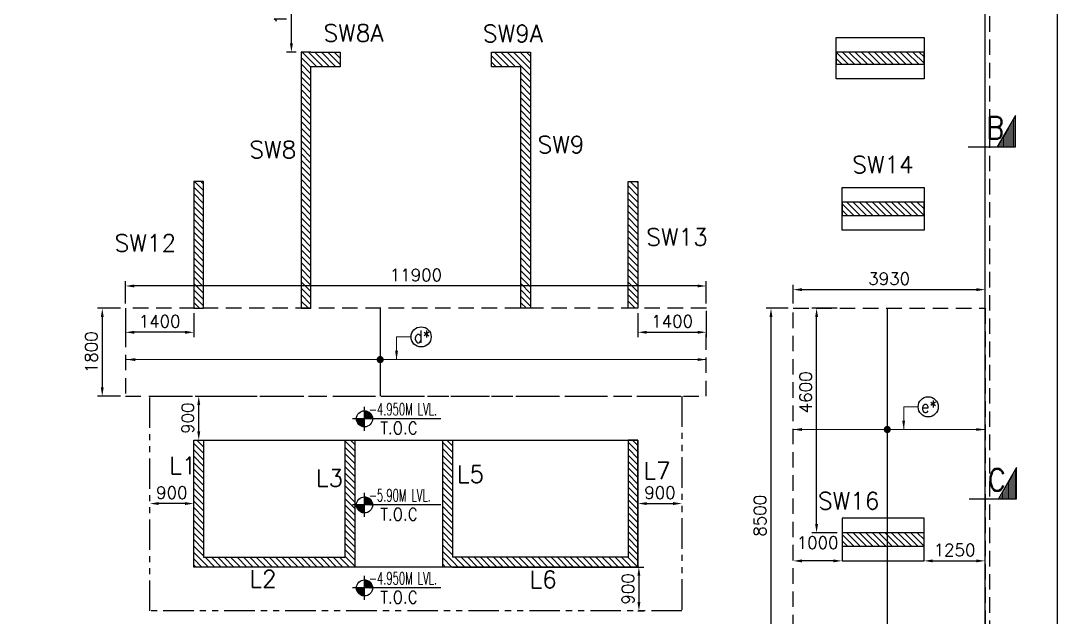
# Model space of a CAD drawing. Extents: x 493682 to 1244665, y -124941 to -2846.
# Drawn here: x 591254 to 612666, y -24920 to -12705 of the extents above; entities that cross this region are included whole.
import ezdxf
from ezdxf.lldxf.tags import DXFTag

# ---------------------------------------------------------------- set-up
doc = ezdxf.new("R2010")
doc.units = 0
doc.header["$MEASUREMENT"] = 0
doc.header["$PDMODE"] = 34
doc.header["$PDSIZE"] = 50
doc.linetypes.add('HIDDEN', pattern=[9.525, 6.35, -3.175])
doc.linetypes.add('PHANTOM4', pattern=[0.625, 0.3125, -0.0625, 0.0625, -0.0625, 0.0625, -0.0625])
for name, color, linetype in [('001 TOP VERTICAL STEEL', 183, 'Continuous'), ('001 Y.DIR', 92, 'Continuous'), ('003 5.875M', 123, 'Continuous'), ('02BEAM TEXT', 3, 'Continuous'), ('04 FOOTING', 2, 'Continuous'), ('04 NORMAL TEXT', 2, 'Continuous'), ('16 SECT-MKD', 1, 'Continuous'), ('16 SECT-NO', 1, 'Continuous'), ('18 COL. TEXT', 1, 'Continuous'), ('19 COLUMN', 1, 'Continuous'), ('21GRID CIRCLE', 5, 'Continuous'), ('22222', 63, 'Continuous'), ('25 hatch', 8, 'Continuous'), ('26 HT (PCC)', 8, 'Continuous'), ('RENF', 2, 'Continuous')]:
    doc.layers.add(name, color=color, linetype=linetype)
doc.styles.add('ROMAND', font='simplex.shx', dxfattribs={"width": 0.85})
doc.styles.add('ROMANS', font='simplex.shx')
tags = doc.linetypes.add('HIDDEN2', pattern=[0.1875, 0.125, -0.0625]).pattern_tags.tags
tags[6:7] = [DXFTag(74, 4), DXFTag(75, 0), DXFTag(340, '0'), DXFTag(46, 1.0), DXFTag(50, 0.0), DXFTag(44, 0.0), DXFTag(45, 0.0)]
tags[4:5] = [DXFTag(74, 4), DXFTag(75, 0), DXFTag(340, '0'), DXFTag(46, 1.0), DXFTag(50, 0.0), DXFTag(44, 0.0), DXFTag(45, 0.0)]
doc.dimstyles.new('SDU-II', dxfattribs={"dimscale": 100, "dimtxt": 2.5, "dimasz": 1.8, "dimexe": 1, "dimexo": 1, "dimgap": 1, "dimtad": 1, "dimdec": 0, "dimzin": 0, "dimdsep": 46, "dimtxsty": 'ROMANS', "dimcen": 0.09, "dimclrd": 5, "dimclre": 5, "dimclrt": 4, "dimadec": 0, "dimazin": 0, "dimtfac": 1, "dimtdec": 0, "dimtmove": 1, "dimatfit": 3, "dimfxl": 1, "dimtolj": 1, "dimtzin": 0, "dimlwd": 9, "dimlwe": 0, "dimarcsym": 1})
doc.dimstyles.get("Standard").update_dxf_attribs({"dimscale": 100, "dimtxt": 2.5, "dimasz": 1.8, "dimexe": 1, "dimexo": 1, "dimgap": 1, "dimtad": 1, "dimdec": 0, "dimzin": 0, "dimdsep": 46, "dimtxsty": 'ROMANS', "dimcen": 0, "dimclrd": 5, "dimclre": 5, "dimclrt": 4, "dimadec": 0, "dimazin": 0, "dimtfac": 1, "dimtdec": 4, "dimtofl": 0, "dimtmove": 2, "dimatfit": 3, "dimfxl": 1, "dimtolj": 1, "dimtzin": 0, "dimlwe": -1, "dimarcsym": 0})
pattern_1 = [(90, (530353.136, -55032.55), (19.2, 4e-15), [0, -19.2])]
pattern_2 = [(90, (530328.334, -47820.015), (19.2, 4e-15), [0, -19.2])]
pattern_3 = [(315, (-18882.915, -74416.34), (65.63609, 65.63609), [])]

# ---------------------------------------------------------------- blocks, each defined once
blk = doc.blocks.new('*D15')
at = {"color": 5, "linetype": 'Continuous', "transparency": 16777216}
for p, q in [((596896, -11364), (596696, -11364)), ((596896, -13344), (596696, -13344))]:
    blk.add_line(p, q, dxfattribs=at)
at = {"color": 5, "linetype": 'Continuous', "lineweight": -2, "transparency": 16777216}
blk.add_line((596796, -13164), (596796, -11544), dxfattribs=at)
at = {"color": 5, "transparency": 16777216}
for points in [[(596826, -11544), (596766, -11544), (596796, -11364)], [(596766, -13164), (596826, -13164), (596796, -13344)]]:
    blk.add_solid(points, dxfattribs=at)
at = {"layer": 'DEFPOINTS', "color": 0, "transparency": 16777216}
for p in [(596796, -11364), (596996, -11364), (596996, -13344)]:
    blk.add_point(p, dxfattribs=at)
at = {"color": 4, "transparency": 16777216, "insert": (596571, -12354), "char_height": 250, "attachment_point": 5, "rotation": 90, "style": 'ROMANS'}
blk.add_mtext('\\A1;1980', dxfattribs=at)
blk = doc.blocks.new('zw$DB44')
at = {"layer": '25 hatch', "linetype": 'Continuous', "ltscale": 5}
h = blk.add_hatch(dxfattribs=at)
h.set_pattern_fill('ANSI31', color=256, scale=29.235733, angle=270, style=0)
h.set_pattern_definition(pattern_3)
h.paths.add_polyline_path([(4860, -10530), (5060, -10530), (5060, -5280), (4860, -5280)])
h = blk.add_hatch(dxfattribs=at)
h.set_pattern_fill('ANSI31', color=256, scale=29.235733, angle=270, style=0)
h.set_pattern_definition(pattern_3)
h.paths.add_polyline_path([(5060, -5280), (5660, -5280), (5660, -5580), (5060, -5580)])
h = blk.add_hatch(dxfattribs=at)
h.set_pattern_fill('ANSI31', color=256, scale=29.235733, angle=270, style=0)
h.set_pattern_definition(pattern_3)
h.paths.add_polyline_path([(8760, -5280), (9360, -5280), (9360, -5580), (8760, -5580)])
h = blk.add_hatch(dxfattribs=at)
h.set_pattern_fill('ANSI31', color=256, scale=29.235733, angle=270, style=0)
h.set_pattern_definition(pattern_3)
h.paths.add_polyline_path([(9360, -5280), (9560, -5280), (9560, -10530), (9360, -10530)])
h = blk.add_hatch(dxfattribs=at)
h.set_pattern_fill('ANSI31', color=256, scale=29.235733, angle=270, style=0)
h.set_pattern_definition([(315, (137.085, -73966.34), (65.63609, 65.63609), [])])
h.paths.add_polyline_path([(15820, -5530), (15820, -5280), (17620, -5280), (17620, -5530)])
h = blk.add_hatch(dxfattribs=at)
h.set_pattern_fill('ANSI31', color=256, scale=29.235733, angle=270, style=0)
h.set_pattern_definition(pattern_3)
h.paths.add_polyline_path([(2860, -7930), (2660, -7930), (2660, -10530), (2860, -10530)])
h = blk.add_hatch(dxfattribs=at)
h.set_pattern_fill('ANSI31', color=256, scale=29.235733, angle=270, style=0)
h.set_pattern_definition(pattern_3)
h.paths.add_polyline_path([(11560, -7930), (11760, -7930), (11760, -10530), (11560, -10530)])
h = blk.add_hatch(dxfattribs=at)
h.set_pattern_fill('ANSI31', color=256, scale=29.235733, angle=270, style=0)
h.set_pattern_definition([(315, (257.085, -74841.34), (65.63609, 65.63609), [])])
h.paths.add_polyline_path([(17620, -8630), (17620, -8355), (15940, -8355), (15940, -8630)])
h = blk.add_hatch(dxfattribs=at)
h.set_pattern_fill('ANSI31', color=256, scale=29.235733, angle=270, style=0)
h.set_pattern_definition(pattern_3)
h.paths.add_polyline_path([(2860, -15830), (2660, -15830), (2660, -13230), (2860, -13230)])
h = blk.add_hatch(dxfattribs=at)
h.set_pattern_fill('ANSI31', color=256, scale=29.235733, angle=270, style=0)
h.set_pattern_definition(pattern_3)
h.paths.add_polyline_path([(5760, -13230), (5960, -13230), (5960, -15830), (5760, -15830)])
h = blk.add_hatch(dxfattribs=at)
h.set_pattern_fill('ANSI31', color=256, scale=29.235733, angle=270, style=0)
h.set_pattern_definition(pattern_3)
h.paths.add_polyline_path([(7760, -13230), (7960, -13230), (7960, -15830), (7760, -15830)])
h = blk.add_hatch(dxfattribs=at)
h.set_pattern_fill('ANSI31', color=256, scale=29.235733, angle=270, style=0)
h.set_pattern_definition(pattern_3)
h.paths.add_polyline_path([(11560, -15830), (11760, -15830), (11760, -13230), (11560, -13230)])
h = blk.add_hatch(dxfattribs=at)
h.set_pattern_fill('ANSI31', color=256, scale=29.235733, angle=270, style=0)
h.set_pattern_definition([(315, (257.085, -81616.34), (65.63609, 65.63609), [])])
h.paths.add_polyline_path([(17620, -15405), (17620, -15130), (15940, -15130), (15940, -15405)])
h = blk.add_hatch(dxfattribs=at)
h.set_pattern_fill('ANSI31', color=256, scale=29.235733, angle=270, style=0)
h.set_pattern_definition(pattern_3)
h.paths.add_polyline_path([(5760, -15830), (2860, -15830), (2860, -15630), (5760, -15630)])
h = blk.add_hatch(dxfattribs=at)
h.set_pattern_fill('ANSI31', color=256, scale=29.235733, angle=270, style=0)
h.set_pattern_definition(pattern_3)
h.paths.add_polyline_path([(7960, -15830), (11560, -15830), (11560, -15630), (7960, -15630)])
at = {"layer": '19 COLUMN'}
for points in [[(15820, -4980), (17620, -4980), (17620, -5830), (15820, -5830)], [(17620, -5530), (17620, -5280), (15820, -5280), (15820, -5530)], [(2860, -7930), (2660, -7930), (2660, -10530), (2860, -10530)], [(11560, -7930), (11760, -7930), (11760, -10530), (11560, -10530)], [(17620, -8930), (15940, -8930), (15940, -8055), (17620, -8055)], [(17620, -8630), (17620, -8355), (15940, -8355), (15940, -8630)], [(17620, -14830), (15940, -14830), (15940, -15705), (17620, -15705)], [(17620, -15405), (17620, -15130), (15940, -15130), (15940, -15405)]]:
    blk.add_lwpolyline(points, close=True, dxfattribs=at)
for points in [[(5060, -5280), (4860, -5280), (4860, -10530), (5060, -10530), (5060, -5580)], [(5060, -5280), (5660, -5280), (5660, -5580), (5060, -5580)], [(9360, -5580), (8760, -5580), (8760, -5280), (9360, -5280)], [(9360, -5280), (9560, -5280), (9560, -10530), (9360, -10530), (9360, -5580)], [(2860, -15830), (2660, -15830), (2660, -13230), (2860, -13230), (2860, -15630)], [(5760, -15630), (5760, -13230), (5960, -13230), (5960, -15830), (5760, -15830), (5760, -15830)], [(7960, -15830), (7760, -15830), (7760, -13230), (7960, -13230), (7960, -15630)], [(11560, -15830), (11760, -15830), (11760, -13230), (11560, -13230), (11560, -15630)], [(2860, -15630), (5760, -15630)], [(11560, -15630), (7960, -15630)], [(5760, -15830), (2860, -15830), (2860, -15830)], [(7960, -15830), (11560, -15830), (11560, -15830)]]:
    blk.add_lwpolyline(points, dxfattribs=at)
blk = doc.blocks.new('*D33')
at = {"color": 5, "linetype": 'Continuous', "transparency": 16777216}
for p, q in [((594896, -20394), (594998, -20394)), ((594896, -21294), (594998, -21294))]:
    blk.add_line(p, q, dxfattribs=at)
at = {"color": 5, "linetype": 'Continuous', "lineweight": -2, "transparency": 16777216}
blk.add_line((594898, -21114), (594898, -20574), dxfattribs=at)
at = {"color": 5, "transparency": 16777216}
for points in [[(594928, -20574), (594868, -20574), (594898, -20394)], [(594868, -21114), (594928, -21114), (594898, -21294)]]:
    blk.add_solid(points, dxfattribs=at)
at = {"layer": 'DEFPOINTS', "color": 0, "transparency": 16777216}
for p in [(594796, -20394), (594898, -20394), (594796, -21294)]:
    blk.add_point(p, dxfattribs=at)
at = {"color": 4, "transparency": 16777216, "insert": (594673, -20844), "char_height": 250, "attachment_point": 5, "rotation": 90, "style": 'ROMANS'}
blk.add_mtext('\\A1;900', dxfattribs=at)
blk = doc.blocks.new('*D34')
at = {"color": 5, "linetype": 'Continuous', "transparency": 16777216}
for p, q in [((593896, -22694), (593896, -22694)), ((594796, -22694), (594796, -22694))]:
    blk.add_line(p, q, dxfattribs=at)
at = {"color": 5, "linetype": 'Continuous', "lineweight": -2, "transparency": 16777216}
blk.add_line((594616, -22594), (594076, -22594), dxfattribs=at)
at = {"color": 5, "transparency": 16777216}
for points in [[(594076, -22564), (594076, -22624), (593896, -22594)], [(594616, -22624), (594616, -22564), (594796, -22594)]]:
    blk.add_solid(points, dxfattribs=at)
at = {"layer": 'DEFPOINTS', "color": 0, "transparency": 16777216}
for p in [(593896, -22594), (593896, -22594), (594796, -22594)]:
    blk.add_point(p, dxfattribs=at)
at = {"color": 4, "transparency": 16777216, "insert": (594346, -22369), "char_height": 250, "attachment_point": 5, "style": 'ROMANS'}
blk.add_mtext('\\A1;900', dxfattribs=at)
blk = doc.blocks.new('*D35')
at = {"color": 5, "linetype": 'Continuous', "transparency": 16777216}
for p, q in [((603896, -22494), (603896, -22494)), ((604796, -22494), (604796, -22494))]:
    blk.add_line(p, q, dxfattribs=at)
at = {"color": 5, "linetype": 'Continuous', "lineweight": -2, "transparency": 16777216}
blk.add_line((604076, -22594), (604616, -22594), dxfattribs=at)
at = {"color": 5, "transparency": 16777216}
for points in [[(604076, -22564), (604076, -22624), (603896, -22594)], [(604616, -22624), (604616, -22564), (604796, -22594)]]:
    blk.add_solid(points, dxfattribs=at)
at = {"layer": 'DEFPOINTS', "color": 0, "transparency": 16777216}
for p in [(603896, -22594), (604796, -22594), (604796, -22594)]:
    blk.add_point(p, dxfattribs=at)
at = {"color": 4, "transparency": 16777216, "insert": (604346, -22369), "char_height": 250, "attachment_point": 5, "rotation": 0.0008, "style": 'ROMANS'}
blk.add_mtext('\\A1;900', dxfattribs=at)
blk = doc.blocks.new('*D36')
at = {"color": 5, "linetype": 'Continuous', "transparency": 16777216}
for p, q in [((603896, -23894), (604015, -23894)), ((603896, -24794), (604015, -24794))]:
    blk.add_line(p, q, dxfattribs=at)
at = {"color": 5, "linetype": 'Continuous', "lineweight": -2, "transparency": 16777216}
blk.add_line((603915, -24074), (603915, -24614), dxfattribs=at)
at = {"color": 5, "transparency": 16777216}
for points in [[(603945, -24074), (603885, -24074), (603915, -23894)], [(603885, -24614), (603945, -24614), (603915, -24794)]]:
    blk.add_solid(points, dxfattribs=at)
at = {"layer": 'DEFPOINTS', "color": 0, "transparency": 16777216}
for p in [(603796, -23894), (603796, -24794), (603915, -24794)]:
    blk.add_point(p, dxfattribs=at)
at = {"color": 4, "transparency": 16777216, "insert": (603690, -24344), "char_height": 250, "attachment_point": 5, "rotation": 90, "style": 'ROMANS'}
blk.add_mtext('\\A1;900', dxfattribs=at)
blk = doc.blocks.new('*D52')
at = {"color": 5, "linetype": 'Continuous', "transparency": 16777216}
for p, q in [((593396, -18494), (593396, -18036)), ((605296, -18494), (605296, -18036))]:
    blk.add_line(p, q, dxfattribs=at)
at = {"color": 5, "linetype": 'Continuous', "lineweight": -2, "transparency": 16777216}
blk.add_line((605116, -18136), (593576, -18136), dxfattribs=at)
at = {"color": 5, "transparency": 16777216}
for points in [[(593576, -18106), (593576, -18166), (593396, -18136)], [(605116, -18166), (605116, -18106), (605296, -18136)]]:
    blk.add_solid(points, dxfattribs=at)
at = {"layer": 'DEFPOINTS', "color": 0, "transparency": 16777216}
for p in [(593396, -18136), (593396, -18594), (605296, -18594)]:
    blk.add_point(p, dxfattribs=at)
at = {"color": 4, "transparency": 16777216, "insert": (599346, -17911), "char_height": 250, "attachment_point": 5, "rotation": 360, "style": 'ROMANS'}
blk.add_mtext('\\A1;11900', dxfattribs=at)
blk = doc.blocks.new('*D54')
at = {"color": 5, "linetype": 'Continuous', "transparency": 16777216}
for p, q in [((607076, -18494), (607076, -18111)), ((611006, -18494), (611006, -18111))]:
    blk.add_line(p, q, dxfattribs=at)
at = {"color": 5, "linetype": 'Continuous', "lineweight": -2, "transparency": 16777216}
blk.add_line((607256, -18211), (610826, -18211), dxfattribs=at)
at = {"color": 5, "transparency": 16777216}
for points in [[(607256, -18181), (607256, -18241), (607076, -18211)], [(610826, -18241), (610826, -18181), (611006, -18211)]]:
    blk.add_solid(points, dxfattribs=at)
at = {"layer": 'DEFPOINTS', "color": 0, "transparency": 16777216}
for p in [(611006, -18211), (607076, -18594), (611006, -18594)]:
    blk.add_point(p, dxfattribs=at)
at = {"color": 4, "transparency": 16777216, "insert": (609041, -17986), "char_height": 250, "attachment_point": 5, "style": 'ROMANS'}
blk.add_mtext('\\A1;3930', dxfattribs=at)
blk = doc.blocks.new('*D67')
at = {"color": 5, "transparency": 16777216}
for p, q in [((606976, -18594), (606521, -18594)), ((606976, -27094), (606521, -27094))]:
    blk.add_line(p, q, dxfattribs=at)
at = {"color": 5, "lineweight": -2, "transparency": 16777216}
blk.add_line((606621, -26914), (606621, -18774), dxfattribs=at)
at = {"color": 5, "transparency": 16777216}
for points in [[(606651, -18774), (606591, -18774), (606621, -18594)], [(606591, -26914), (606651, -26914), (606621, -27094)]]:
    blk.add_solid(points, dxfattribs=at)
at = {"layer": 'DEFPOINTS', "color": 0, "transparency": 16777216}
for p in [(606621, -18594), (607076, -18594), (607076, -27094)]:
    blk.add_point(p, dxfattribs=at)
at = {"color": 4, "transparency": 16777216, "insert": (606396, -22844), "char_height": 250, "attachment_point": 5, "rotation": 90, "style": 'ROMANS'}
blk.add_mtext('\\A1;8500', dxfattribs=at)
blk = doc.blocks.new('*D129')
at = {"color": 5, "transparency": 16777216}
for p, q in [((593296, -18594), (592821, -18594)), ((593296, -20394), (592821, -20394))]:
    blk.add_line(p, q, dxfattribs=at)
at = {"color": 5, "lineweight": -2, "transparency": 16777216}
blk.add_line((592921, -18774), (592921, -20214), dxfattribs=at)
at = {"color": 5, "transparency": 16777216}
for points in [[(592951, -18774), (592891, -18774), (592921, -18594)], [(592891, -20214), (592951, -20214), (592921, -20394)]]:
    blk.add_solid(points, dxfattribs=at)
at = {"layer": 'DEFPOINTS', "color": 0, "transparency": 16777216}
for p in [(593396, -18594), (592921, -20394), (593396, -20394)]:
    blk.add_point(p, dxfattribs=at)
at = {"color": 4, "transparency": 16777216, "insert": (592696, -19494), "char_height": 250, "attachment_point": 5, "rotation": 90, "style": 'ROMANS'}
blk.add_mtext('\\A1;1800', dxfattribs=at)
blk = doc.blocks.new('*D162')
at = {"layer": '22222', "color": 5, "transparency": 16777216}
for p, q in [((614107, -6314), (612385, -6314)), ((614107, -56084), (612385, -56084))]:
    blk.add_line(p, q, dxfattribs=at)
at = {"layer": '22222', "color": 5, "lineweight": -2, "transparency": 16777216}
blk.add_line((612485, -6494), (612485, -55904), dxfattribs=at)
at = {"layer": '22222', "color": 5, "transparency": 16777216}
for points in [[(612515, -6494), (612455, -6494), (612485, -6314)], [(612455, -55904), (612515, -55904), (612485, -56084)]]:
    blk.add_solid(points, dxfattribs=at)
at = {"layer": 'DEFPOINTS', "color": 0, "transparency": 16777216}
for p in [(614207, -6314), (612485, -56084), (614207, -56084)]:
    blk.add_point(p, dxfattribs=at)
at = {"layer": '22222', "color": 4, "transparency": 16777216, "insert": (612260, -31199), "char_height": 250, "attachment_point": 5, "rotation": 90, "style": 'ROMANS'}
blk.add_mtext('\\A1;49770', dxfattribs=at)
blk = doc.blocks.new('*D247')
at = {"color": 5, "transparency": 16777216}
for p, q in [((609756, -23669), (609756, -23669)), ((611006, -23669), (611006, -23669))]:
    blk.add_line(p, q, dxfattribs=at)
at = {"color": 5, "lineweight": -2, "transparency": 16777216}
blk.add_line((609936, -23769), (610826, -23769), dxfattribs=at)
at = {"color": 5, "transparency": 16777216}
for points in [[(609936, -23739), (609936, -23799), (609756, -23769)], [(610826, -23799), (610826, -23739), (611006, -23769)]]:
    blk.add_solid(points, dxfattribs=at)
at = {"layer": 'DEFPOINTS', "color": 0, "transparency": 16777216}
for p in [(609756, -23769), (611006, -23769), (611006, -23769)]:
    blk.add_point(p, dxfattribs=at)
at = {"color": 4, "transparency": 16777216, "insert": (610381, -23544), "char_height": 250, "attachment_point": 5, "style": 'ROMANS'}
blk.add_mtext('\\A1;1250', dxfattribs=at)
blk = doc.blocks.new('*D248')
at = {"color": 5, "transparency": 16777216}
for p, q in [((607076, -23669), (607076, -23669)), ((608076, -23669), (608076, -23669))]:
    blk.add_line(p, q, dxfattribs=at)
at = {"color": 5, "lineweight": -2, "transparency": 16777216}
blk.add_line((607896, -23769), (607256, -23769), dxfattribs=at)
at = {"color": 5, "transparency": 16777216}
for points in [[(607256, -23739), (607256, -23799), (607076, -23769)], [(607896, -23799), (607896, -23739), (608076, -23769)]]:
    blk.add_solid(points, dxfattribs=at)
at = {"layer": 'DEFPOINTS', "color": 0, "transparency": 16777216}
for p in [(607076, -23769), (607076, -23769), (608076, -23769)]:
    blk.add_point(p, dxfattribs=at)
at = {"color": 4, "transparency": 16777216, "insert": (607576, -23394), "char_height": 250, "attachment_point": 5, "style": 'ROMANS'}
blk.add_mtext('\\A1;1000', dxfattribs=at)
blk = doc.blocks.new('*D250')
at = {"color": 5, "transparency": 16777216}
for p, q in [((607976, -18594), (607455, -18594)), ((607976, -23194), (607455, -23194))]:
    blk.add_line(p, q, dxfattribs=at)
at = {"color": 5, "lineweight": -2, "transparency": 16777216}
blk.add_line((607555, -23014), (607555, -18774), dxfattribs=at)
at = {"color": 5, "transparency": 16777216}
for points in [[(607585, -18774), (607525, -18774), (607555, -18594)], [(607525, -23014), (607585, -23014), (607555, -23194)]]:
    blk.add_solid(points, dxfattribs=at)
at = {"layer": 'DEFPOINTS', "color": 0, "transparency": 16777216}
for p in [(607555, -18594), (608076, -18594), (608076, -23194)]:
    blk.add_point(p, dxfattribs=at)
at = {"color": 4, "transparency": 16777216, "insert": (607330, -20315), "char_height": 250, "attachment_point": 5, "rotation": 90, "style": 'ROMANS'}
blk.add_mtext('\\A1;4600', dxfattribs=at)
blk = doc.blocks.new('*D305')
at = {"color": 5, "transparency": 16777216}
for p, q in [((593396, -18694), (593396, -19185)), ((594796, -18694), (594796, -19185))]:
    blk.add_line(p, q, dxfattribs=at)
at = {"color": 5, "lineweight": -2, "transparency": 16777216}
blk.add_line((594616, -19085), (593576, -19085), dxfattribs=at)
at = {"color": 5, "transparency": 16777216}
for points in [[(593576, -19055), (593576, -19115), (593396, -19085)], [(594616, -19115), (594616, -19055), (594796, -19085)]]:
    blk.add_solid(points, dxfattribs=at)
at = {"layer": 'DEFPOINTS', "color": 0, "transparency": 16777216}
for p in [(593396, -18594), (594796, -18594), (593396, -19085)]:
    blk.add_point(p, dxfattribs=at)
at = {"color": 4, "transparency": 16777216, "insert": (594096, -18860), "char_height": 250, "attachment_point": 5, "style": 'ROMANS'}
blk.add_mtext('\\A1;1400', dxfattribs=at)
blk = doc.blocks.new('*D306')
at = {"color": 5, "transparency": 16777216}
for p, q in [((603896, -18694), (603896, -19185)), ((605296, -18694), (605296, -19185))]:
    blk.add_line(p, q, dxfattribs=at)
at = {"color": 5, "lineweight": -2, "transparency": 16777216}
blk.add_line((604076, -19085), (605116, -19085), dxfattribs=at)
at = {"color": 5, "transparency": 16777216}
for points in [[(604076, -19055), (604076, -19115), (603896, -19085)], [(605116, -19115), (605116, -19055), (605296, -19085)]]:
    blk.add_solid(points, dxfattribs=at)
at = {"layer": 'DEFPOINTS', "color": 0, "transparency": 16777216}
for p in [(603896, -18594), (605296, -18594), (605296, -19085)]:
    blk.add_point(p, dxfattribs=at)
at = {"color": 4, "transparency": 16777216, "insert": (604596, -18860), "char_height": 250, "attachment_point": 5, "style": 'ROMANS'}
blk.add_mtext('\\A1;1400', dxfattribs=at)

msp = doc.modelspace()

# ---------------------------------------------------------------- hatches: boundary and pattern name
h = msp.add_hatch()
h.set_pattern_fill('ANSI31', color=5, scale=8.105755, style=0)
h.set_pattern_definition([(45, (588029.3783, -28786.1179), (-0.71645428, 0.71645427), [])])
h.paths.add_polyline_path([(598128.5, -20856.9, 0.4142136), (598293.7, -21022.1), (598293.7, -20856.9)])
h.paths.add_polyline_path([(598293.7, -20856.9), (598459, -20856.9, 0.4142136), (598293.7, -20691.6)])
h = msp.add_hatch()
h.set_pattern_fill('ANSI31', color=5, scale=8.105755, style=0)
h.set_pattern_definition([(45, (588029.3783, -30551.1179), (-0.71645428, 0.71645427), [])])
h.paths.add_polyline_path([(598128.5, -22621.9, 0.4142136), (598293.7, -22787.1), (598293.7, -22621.9)])
h.paths.add_polyline_path([(598293.7, -22621.9), (598459, -22621.9, 0.4142136), (598293.7, -22456.6)])
h = msp.add_hatch()
h.set_pattern_fill('ANSI31', color=5, scale=8.105755, style=0)
h.set_pattern_definition([(45, (588029.3783, -32251.6179), (-0.71645428, 0.71645427), [])])
h.paths.add_polyline_path([(598128.5, -24322.4, 0.4142136), (598293.7, -24487.6), (598293.7, -24322.4)])
h.paths.add_polyline_path([(598293.7, -24322.4), (598459, -24322.4, 0.4142136), (598293.7, -24157.1)])
at = {"layer": '16 SECT-MKD'}
h = msp.add_hatch(dxfattribs=at)
h.set_pattern_fill('SQDOTS', color=1, scale=19.2, angle=90, style=0)
h.set_pattern_definition(pattern_2)
h.paths.add_polyline_path([(611627.1, -15281.9), (611257.3, -15281.9), (611627.1, -14641.3)])
h = msp.add_hatch(dxfattribs=at)
h.set_pattern_fill('SQDOTS', color=1, scale=19.2, angle=90, style=0)
h.set_pattern_definition(pattern_2)
h.paths.add_polyline_path([(611627.1, -15281.9), (611257.3, -15281.9), (611627.1, -14641.3)])
h = msp.add_hatch(dxfattribs=at)
h.set_pattern_fill('SQDOTS', color=1, scale=19.2, angle=90, style=0)
h.set_pattern_definition(pattern_1)
h.paths.add_polyline_path([(611651.9, -22494.4), (611282.1, -22494.4), (611651.9, -21853.9)])
h = msp.add_hatch(dxfattribs=at)
h.set_pattern_fill('SQDOTS', color=1, scale=19.2, angle=90, style=0)
h.set_pattern_definition(pattern_1)
h.paths.add_polyline_path([(611651.9, -22494.4), (611282.1, -22494.4), (611651.9, -21853.9)])

# ---------------------------------------------------------------- linework, layer by layer
at = {"color": 5}
for p, q in [((598293.7, -21103.2, 26076.1), (598293.7, -20610.6, 26076.1)), ((599854.7, -20856.9, -42485.1), (598047.4, -20856.9, 26076.1)), ((598293.7, -22868.2, 26076.1), (598293.7, -22375.6, 26076.1)), ((599854.7, -22621.9, -42485.1), (598047.4, -22621.9, 26076.1)), ((598293.7, -24568.7, 26076.1), (598293.7, -24076.1, 26076.1)), ((599854.7, -24322.4, -42485.1), (598047.4, -24322.4, 26076.1))]:
    msp.add_line(p, q, dxfattribs=at)
for centre in [(598293.7, -20856.9, 26076.1), (598293.7, -22621.9, 26076.1), (598293.7, -24322.4, 26076.1)]:
    msp.add_circle(centre, 165.3, dxfattribs=at)
at = {"layer": '001 TOP VERTICAL STEEL', "color": 183, "linetype": 'HIDDEN', "ltscale": 50, "elevation": 0}
for points in [[(605296.4, -18594), (593396, -18594), (593396.1, -20394), (605295.7, -20394)], [(607076.1, -18594), (611006.4, -18594), (611006.4, -27094), (607076.1, -27094)]]:
    msp.add_lwpolyline(points, close=True, dxfattribs=at)
at = {"layer": '001 Y.DIR'}
for p, q in [((598614.7, -18594, 0), (598614.7, -20394, 0)), ((609003.7, -18594, 0), (609003.7, -27094, 0))]:
    msp.add_line(p, q, dxfattribs=at)
at = {"layer": '003 5.875M', "color": 150, "linetype": 'Continuous', "elevation": 0}
msp.add_lwpolyline([(594796.1, -21294), (603896.1, -21294), (603896.1, -23894), (594796.1, -23894)], close=True, dxfattribs=at)
at = {"layer": '04 FOOTING', "linetype": 'Continuous', "ltscale": 1500, "elevation": 0}
msp.add_lwpolyline([(587686.2, -56084.2), (587862.2, -56183.8), (588119.1, -56320.9), (588719.9, -56605.6), (589246.9, -56825.5), (589932.4, -57084.3), (590699.3, -57274.4), (591549.6, -57426.5), (592144.3, -57505.6), (592672.7, -57559.5), (593086.6, -57594), (597241.2, -57594), (597240.8, -53644), (601451, -53644), (601451, -57594), (611006.4, -57594), (611006.4, -6314), (602406, -6314), (602406, -11364), (596286.2, -11364), (596286.2, -6314), (587686.2, -6314)], close=True, dxfattribs=at)
at = {"layer": '16 SECT-MKD', "color": 1}
for points in [[(610657.2, -15281.9), (611627.1, -15281.9), (611627.1, -14641.3), (611257.3, -15281.9)], [(610682, -22494.4), (611651.9, -22494.4), (611651.9, -21853.9), (611282.1, -22494.4)]]:
    msp.add_lwpolyline(points, dxfattribs=at)
at = {"layer": '16 SECT-MKD', "color": 1, "elevation": 280511.7}
for points in [[(610867.9, -15281.9), (611627.1, -15281.9), (611627.1, -14641.3), (611257.3, -15281.9)], [(610892.7, -22494.4), (611651.9, -22494.4), (611651.9, -21853.9), (611282.1, -22494.4)]]:
    msp.add_lwpolyline(points, dxfattribs=at)
at = {"layer": '21GRID CIRCLE', "color": 5}
for centre in [(599452.5, -19179.8), (609841.5, -20612.8)]:
    msp.add_circle(centre, 206.4, dxfattribs=at)
at = {"layer": '22222', "color": 63, "linetype": 'PHANTOM4', "ltscale": 2000, "elevation": 0}
msp.add_lwpolyline([(593896.1, -20394), (604796, -20394), (604796, -24794), (593896.1, -24794)], close=True, dxfattribs=at)
at = {"layer": '26 HT (PCC)', "linetype": 'HIDDEN', "ltscale": 50, "elevation": 0}
msp.add_lwpolyline([(587586.2, -56142.6), (587814.1, -56271.4), (588074.2, -56410.2), (588679.2, -56696.9), (589210, -56918.4), (589902.6, -57180), (590678.5, -57372.3), (591534.2, -57525.3), (592132.6, -57604.9), (592663.5, -57659.1), (593082.4, -57694), (597341.2, -57694), (597340.8, -53744), (601351, -53744), (601351, -57694), (611106.4, -57694), (611106.4, -6214), (602306, -6214), (602306, -11264), (596386.2, -11264), (596386.2, -6214), (587586.2, -6214)], close=True, dxfattribs=at)
at = {"layer": 'RENF', "linetype": 'HIDDEN2', "ltscale": 10, "const_width": 73.3, "elevation": 0}
for points in [[(598581.6, -19628.3, 1), (598647.7, -19660, 1)], [(608970.6, -21061.3, 1), (609036.7, -21093, 1)]]:
    msp.add_lwpolyline(points, format="xyb", close=True, dxfattribs=at)

# ---------------------------------------------------------------- block references
at = {"color": 1, "linetype": 'Continuous', "lineweight": 158}
msp.add_blockref('zw$DB44', (592136.1, -8064, 0), dxfattribs=at)

# ---------------------------------------------------------------- texts
at = {"layer": '02BEAM TEXT', "color": 3, "style": 'ROMANS'}
for s, width, p in [('-4.950M LVL.', 0.6, (598380.7, -20785.6, -54757.8)), ('T.O.C', 0.9, (598619.8, -21172.8, -54757.8)), ('-5.90M LVL.', 0.6, (598380.7, -22550.6, -54757.8)), ('T.O.C', 0.9, (598619.8, -22937.8, -54757.8)), ('-4.950M LVL.', 0.6, (598380.7, -24251.1, -54757.8)), ('T.O.C', 0.9, (598619.8, -24638.3, -54757.8))]:
    msp.add_text(s, height=250, dxfattribs=dict(at, width=width)).set_placement(p)
at = {"layer": '04 NORMAL TEXT', "color": 4, "style": 'ROMANS', "width": 0.9}
for s, p in [('d*', (599304.7, -19298.1, -28103551530.3)), ('e*', (609693.7, -20731.1, -28103551530.3))]:
    msp.add_text(s, height=250, dxfattribs=at).set_placement(p)
at = {"layer": '16 SECT-NO', "color": 1, "style": 'ROMAND', "width": 0.9}
for s, p in [('B', (611031.7, -15119.7, 46178892832)), ('C', (611065.5, -22332.2, 46178892832))]:
    msp.add_text(s, height=450, dxfattribs=at).set_placement(p)
at = {"layer": '18 COL. TEXT', "style": 'ROMANS'}
for s, p in [('SW8A', (597454.6, -13129, 0)), ('SW9A', (600719.3, -13138.8, 0)), ('SW8', (595935.6, -15516.4)), ('SW9', (601839.1, -15414.4)), ('SW14', (608285.5, -15824, 0)), ('SW12', (593175.1, -17429.9, 0)), ('SW13', (604066.3, -17307.2, 0)), ('L1', (594294.1, -21989.4, 0)), ('L5', (600189, -22166.2, 0)), ('L7', (604011.2, -22096.2, 0)), ('L3', (597300.2, -22247.3, 0)), ('SW16', (607584.2, -22713.1, 0)), ('L2', (595938.2, -24311, 0)), ('L6', (601678.4, -24325.5))]:
    msp.add_text(s, height=350, dxfattribs=at).set_placement(p)

# ---------------------------------------------------------------- dimensions: what is measured, and where the dimension line sits
at = {"color": 3, "linetype": 'Continuous'}
dim = msp.add_linear_dim(base=(596796.2, -11364), p1=(596996.1, -13344, 0), p2=(596996.1, -11364), angle=90, dimstyle='Standard', override={"dimtdec": 0}, dxfattribs=at)
dim.commit()
dim.dimension.update_dxf_attribs({"geometry": '*D15', "text_midpoint": (596571.2, -12354)})
for p1, p2, distance, override, picture, middle in [((605296.4, -18594, 0), (593396, -18594, 0), -457.5, {"dimtdec": 0}, '*D52', (599346.2, -17911.4)), ((607076.1, -18594, 0), (611006.4, -18594, 0), 383, {"dimtxsty": 'ROMANS', "dimtdec": 0}, '*D54', (609041.2, -17985.9)), ((594796.1, -21294, 0), (594796.1, -20394, 0), -102, {"dimtdec": 0}, '*D33', (594673.1, -20844, 0)), ((594796.1, -22594, 0), (593896.1, -22594, 0), 0, {"dimtdec": 0}, '*D34', (594346.1, -22369, 0)), ((603896.1, -22594, 0), (604796, -22594, 0), 0, {"dimtdec": 0}, '*D35', (604346, -22369, 0)), ((603796.1, -23894, 0), (603796.1, -24794, 0), 119.3, {"dimtdec": 0}, '*D36', (603690.4, -24344, 0))]:
    dim = msp.add_aligned_dim(p1=p1, p2=p2, distance=distance, dimstyle='Standard', override=override, dxfattribs=at)
    dim.commit()
    dim.dimension.update_dxf_attribs({"geometry": picture, "text_midpoint": middle})
at = {"color": 63}
for base, p1, p2, angle, picture, middle in [((592920.6, -20394), (593396, -18594, 0), (593396.1, -20394, 0), 90, '*D129', (592695.6, -19494)), ((605296.4, -19085.1), (603896.4, -18594, 0), (605296.4, -18594, 0), 180, '*D306', (604596.4, -18860.1))]:
    dim = msp.add_linear_dim(base=base, p1=p1, p2=p2, angle=angle, dimstyle='Standard', override={"dimtdec": 0}, dxfattribs=at)
    dim.commit()
    dim.dimension.update_dxf_attribs({"geometry": picture, "text_midpoint": middle})
for base, p1, p2, picture, middle in [((593396.1, -19085.1), (594796.1, -18594, 0), (593396.1, -18594, 0), '*D305', (594096.1, -18860.1)), ((607076.1, -23769), (608076.1, -23769, 0), (607076.1, -23769, 0), '*D248', (607576.1, -23394)), ((611006.4, -23769), (609756.1, -23769, 0), (611006.4, -23769), '*D247', (610381.2, -23544))]:
    dim = msp.add_linear_dim(base=base, p1=p1, p2=p2, dimstyle='Standard', override={"dimtdec": 0}, dxfattribs=at)
    dim.commit()
    dim.dimension.update_dxf_attribs({"geometry": picture, "text_midpoint": middle})
at = {"color": 1}
dim = msp.add_aligned_dim(p1=(607076.1, -27094, 0), p2=(607076.1, -18594, 0), distance=455.3, dimstyle='Standard', override={"dimtdec": 0}, dxfattribs=at)
dim.commit()
dim.dimension.update_dxf_attribs({"geometry": '*D67', "text_midpoint": (606395.8, -22844)})
at = {"color": 63}
dim = msp.add_linear_dim(base=(607554.6, -18594), p1=(608076.1, -23194, 0), p2=(608076.1, -18594, 0), angle=90, dimstyle='Standard', override={"dimtdec": 0}, dxfattribs=at)
dim.commit()
dim.dimension.update_dxf_attribs({"geometry": '*D250', "text_midpoint": (607329.6, -20315.2), "dimtype": 160})
at = {"layer": '22222', "color": 63}
dim = msp.add_linear_dim(base=(612485, -56084.2), p1=(614207.1, -6314), p2=(614207.1, -56084.2), angle=90, dimstyle='Standard', override={"dimtdec": 0}, dxfattribs=at)
dim.commit()
dim.dimension.update_dxf_attribs({"geometry": '*D162', "text_midpoint": (612260, -31199.1)})

# ---------------------------------------------------------------- leaders
at = {"color": 7}
for points in [[(598950, -19644.2), (598950, -19179.8), (599246.1, -19179.8)], [(593417.4, -19644.2, 0), (605296.3, -19644.2, 0)], [(605296.3, -19644.2, 0), (593417.4, -19644.2, 0)], [(609339, -21077.2), (609339, -20612.8), (609635.1, -20612.8)], [(607076.1, -21077.2, 0), (611006.4, -21077.2, 0)], [(611006.4, -21077.2, 0), (607076.1, -21077.2, 0)]]:
    msp.add_leader(points, dimstyle='SDU-II', override={"dimgap": 1, "dimtad": 0}, dxfattribs=at)

doc.saveas('drawing.dxf')
